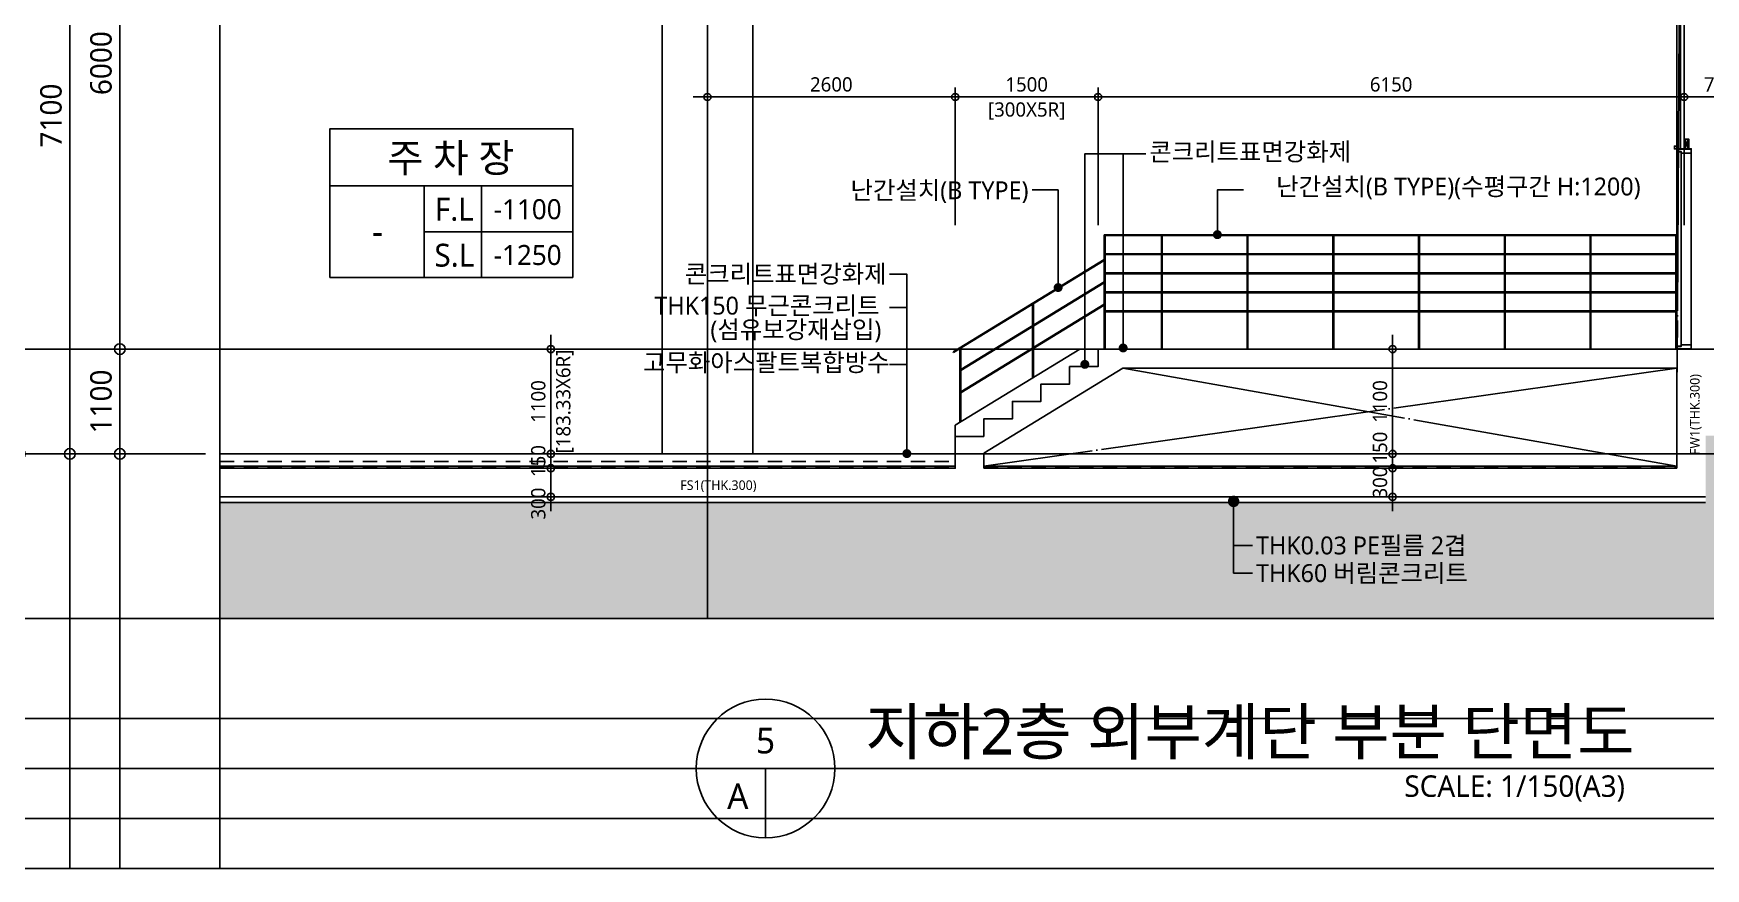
# Model space of a CAD drawing. Header units: millimetres. Extents: x -27408 to 60590, y 623 to 42257.
# Drawn here: x 30487 to 48036, y 825 to 9586 of the extents above; entities that cross this region are included whole.
import ezdxf
from ezdxf.enums import TextEntityAlignment as Align

# ---------------------------------------------------------------- set-up
doc = ezdxf.new("R2010")
doc.units = ezdxf.units.MM
doc.header["$LTSCALE"] = 100
doc.header["$MEASUREMENT"] = 0
doc.header["$PDSIZE"] = -10
for name, pattern in [('-HID', [2.5, 1.5, -1]), ('CEN', [62, 60, -1, 0, -1]), ('HID', [2.5, 1.5, -1])]:
    doc.linetypes.add(name, pattern=pattern)
doc.layers.get('0').update_dxf_attribs({"linetype": 'CONTINUOUS'})
doc.layers.get('Defpoints').update_dxf_attribs({"color": 171, "linetype": 'CONTINUOUS'})
for name, color, linetype in [('CEN', 1, 'CEN'), ('CEN(ST)', 1, 'CEN'), ('CON', 2, 'CONTINUOUS'), ('DOOR', 4, 'CONTINUOUS'), ('ELE-6', 8, 'CONTINUOUS'), ('FIN', 8, 'CONTINUOUS'), ('FIN(패널-T75 글라스울)', 6, 'CONTINUOUS'), ('HAN', 9, 'CONTINUOUS'), ('HAT 254', 254, 'CONTINUOUS'), ('HAT-252', 252, 'CONTINUOUS'), ('INS', 251, 'BATTING'), ('LED', 7, 'CONTINUOUS'), ('NDIM', 7, 'CONTINUOUS'), ('SYM', 7, 'CONTINUOUS'), ('TEXT', 3, 'CONTINUOUS'), ('TEXT(노트)', 7, 'CONTINUOUS'), ('TEXT(실명)', 3, 'CONTINUOUS'), ('TEXT-기입', 6, 'CONTINUOUS'), ('TITLE', 7, 'CONTINUOUS'), ('wire-meshes', 1, 'CONTINUOUS'), ('스틸', 8, 'CONTINUOUS')]:
    doc.layers.add(name, color=color, linetype=linetype)
doc.layers.add('NUMBER', color=171, linetype='CONTINUOUS', plot=False)
doc.styles.add('CGS', font='cgse', dxfattribs={"bigfont": 'cgs'})
doc.styles.add('나눔바른고딕', font='NanumBarunGothic.ttf')
doc.linetypes.add('BATTING', pattern='A,0.0001,-0.1,[134,ltypeshp.shx,S=0.1,R=0,X=-0.1,Y=0],-0.2,[134,ltypeshp.shx,S=0.1,R=180,X=0.1,Y=0],-0.1', length=0.4001)
doc.dimstyles.new('NDIM 1200', dxfattribs={"dimscale": 75, "dimtxt": 3, "dimasz": 1, "dimexe": 2, "dimexo": 2, "dimgap": 1, "dimtad": 1, "dimdec": 0, "dimdsep": 46, "dimtxsty": 'CGS', "dimblk": 'DOT0', "dimcen": 1, "dimdle": 8, "dimclrd": 256, "dimclre": 256, "dimclrt": 256, "dimadec": 0, "dimazin": 0, "dimtfac": 1, "dimtdec": 0, "dimtix": 1, "dimtmove": 2, "dimatfit": 3, "dimldrblk": 'DOT0', "dimfxl": 1, "dimtolj": 1, "dimtzin": 0, "dimlwd": -1, "dimlwe": -1, "dimarcsym": 0})

# ---------------------------------------------------------------- blocks, each defined once
blk = doc.blocks.new('DOT0')
blk.add_line((-3, 0), (3, 0))
at = {"color": 6}
blk.add_circle((0, 0), 0.75, dxfattribs=at)
blk = doc.blocks.new('*D295')
at = {"layer": 'Defpoints', "color": 0, "ltscale": 0.4, "transparency": 16777216}
for p in [(41661, 8920), (40161, 7475), (41661, 7475)]:
    blk.add_point(p, dxfattribs=at)
at = {"layer": 'NDIM', "ltscale": 0.4, "transparency": 16777216}
for p, q in [((40161, 7575), (40161, 9020)), ((41661, 7575), (41661, 9020)), ((40211, 8920), (41611, 8920))]:
    blk.add_line(p, q, dxfattribs=at)
at = {"layer": 'NDIM', "ltscale": 0.4, "transparency": 16777216, "xscale": 50, "yscale": 50, "zscale": 50, "rotation": 180}
blk.add_blockref('DOT0', (40161, 8920), dxfattribs=at)
at = {"layer": 'NDIM', "ltscale": 0.4, "transparency": 16777216, "xscale": 50, "yscale": 50, "zscale": 50}
blk.add_blockref('DOT0', (41661, 8920), dxfattribs=at)
at = {"layer": 'NDIM', "ltscale": 0.4, "transparency": 16777216, "char_height": 150, "attachment_point": 5, "style": '나눔바른고딕'}
for s, insert in [('\\A1;1500', (40911, 9051)), ('\\A1;[300X5R]', (40911, 8772))]:
    blk.add_mtext(s, dxfattribs=dict(at, insert=insert))
blk = doc.blocks.new('*D296')
at = {"layer": 'Defpoints', "color": 0, "ltscale": 0.4, "transparency": 16777216}
for p in [(47811, 8920), (41661, 7475), (47811, 7475)]:
    blk.add_point(p, dxfattribs=at)
at = {"layer": 'NDIM', "ltscale": 0.4, "transparency": 16777216}
for p, q in [((41661, 7575), (41661, 9020)), ((47811, 7575), (47811, 9020)), ((41711, 8920), (47761, 8920))]:
    blk.add_line(p, q, dxfattribs=at)
at = {"layer": 'NDIM', "ltscale": 0.4, "transparency": 16777216, "xscale": 50, "yscale": 50, "zscale": 50, "rotation": 180}
blk.add_blockref('DOT0', (41661, 8920), dxfattribs=at)
at = {"layer": 'NDIM', "ltscale": 0.4, "transparency": 16777216, "xscale": 50, "yscale": 50, "zscale": 50}
blk.add_blockref('DOT0', (47811, 8920), dxfattribs=at)
at = {"layer": 'NDIM', "ltscale": 0.4, "transparency": 16777216, "insert": (44736, 9051), "char_height": 150, "attachment_point": 5, "style": '나눔바른고딕'}
blk.add_mtext('\\A1;6150', dxfattribs=at)
blk = doc.blocks.new('*D297')
at = {"layer": 'Defpoints', "color": 0, "ltscale": 0.4, "transparency": 16777216}
for p in [(40161, 8920), (37561, 7475), (40161, 7475)]:
    blk.add_point(p, dxfattribs=at)
at = {"layer": 'NDIM', "ltscale": 0.4, "transparency": 16777216}
for p, q in [((37561, 7575), (37561, 9020)), ((40161, 7575), (40161, 9020)), ((37611, 8920), (40111, 8920))]:
    blk.add_line(p, q, dxfattribs=at)
at = {"layer": 'NDIM', "ltscale": 0.4, "transparency": 16777216, "xscale": 50, "yscale": 50, "zscale": 50, "rotation": 180}
blk.add_blockref('DOT0', (37561, 8920), dxfattribs=at)
at = {"layer": 'NDIM', "ltscale": 0.4, "transparency": 16777216, "xscale": 50, "yscale": 50, "zscale": 50}
blk.add_blockref('DOT0', (40161, 8920), dxfattribs=at)
at = {"layer": 'NDIM', "ltscale": 0.4, "transparency": 16777216, "insert": (38861, 9051), "char_height": 150, "attachment_point": 5, "style": '나눔바른고딕'}
blk.add_mtext('\\A1;2600', dxfattribs=at)
blk = doc.blocks.new('*D298')
at = {"layer": 'Defpoints', "color": 0, "ltscale": 0.4, "transparency": 16777216}
for p in [(35917, 6275), (36686, 6275), (36686, 5175)]:
    blk.add_point(p, dxfattribs=at)
at = {"layer": 'NDIM', "ltscale": 0.4, "transparency": 16777216}
for p, q in [((35917, 6325), (35917, 6375)), ((36586, 6275), (35817, 6275)), ((35917, 5175), (35917, 6275)), ((36586, 5175), (35817, 5175)), ((35917, 5125), (35917, 5075))]:
    blk.add_line(p, q, dxfattribs=at)
at = {"layer": 'NDIM', "ltscale": 0.4, "transparency": 16777216, "xscale": 50, "yscale": 50, "zscale": 50}
for p, rotation in [((35917, 6275), 270), ((35917, 5175), 90)]:
    blk.add_blockref('DOT0', p, dxfattribs=dict(at, rotation=rotation))
at = {"layer": 'NDIM', "ltscale": 0.4, "transparency": 16777216, "char_height": 150, "attachment_point": 5, "rotation": 90, "style": '나눔바른고딕'}
for s, insert in [('\\A1;[183.33X6R]', (36064, 5725)), ('\\A1;1100', (35786, 5725))]:
    blk.add_mtext(s, dxfattribs=dict(at, insert=insert))
blk = doc.blocks.new('*D299')
at = {"layer": 'Defpoints', "color": 0, "ltscale": 0.4, "transparency": 16777216}
for p in [(35917, 5175), (36686, 5175), (36686, 5025)]:
    blk.add_point(p, dxfattribs=at)
at = {"layer": 'NDIM', "ltscale": 0.4, "transparency": 16777216}
for p, q in [((35917, 5225), (35917, 5275)), ((36586, 5175), (35817, 5175)), ((35917, 5025), (35917, 5175)), ((36586, 5025), (35817, 5025)), ((35917, 4975), (35917, 4925))]:
    blk.add_line(p, q, dxfattribs=at)
at = {"layer": 'NDIM', "ltscale": 0.4, "transparency": 16777216, "xscale": 50, "yscale": 50, "zscale": 50}
for p, rotation in [((35917, 5175), 270), ((35917, 5025), 90)]:
    blk.add_blockref('DOT0', p, dxfattribs=dict(at, rotation=rotation))
at = {"layer": 'NDIM', "ltscale": 0.4, "transparency": 16777216, "insert": (35786, 5100), "char_height": 150, "attachment_point": 5, "rotation": 90, "style": '나눔바른고딕'}
blk.add_mtext('\\A1;150', dxfattribs=at)
blk = doc.blocks.new('*D300')
at = {"layer": 'Defpoints', "color": 0, "ltscale": 0.4, "transparency": 16777216}
for p in [(31394, 6275), (32444, 6275), (32444, 5175)]:
    blk.add_point(p, dxfattribs=at)
at = {"layer": 'NDIM', "ltscale": 0.4, "transparency": 16777216}
for p, q in [((32294, 6275), (31244, 6275)), ((31394, 5250), (31394, 6200)), ((32294, 5175), (31244, 5175))]:
    blk.add_line(p, q, dxfattribs=at)
at = {"layer": 'NDIM', "ltscale": 0.4, "transparency": 16777216, "xscale": 75, "yscale": 75, "zscale": 75}
for p, rotation in [((31394, 6275), 90), ((31394, 5175), 270)]:
    blk.add_blockref('DOT0', p, dxfattribs=dict(at, rotation=rotation))
at = {"layer": 'NDIM', "ltscale": 0.4, "transparency": 16777216, "insert": (31197, 5725), "char_height": 225, "attachment_point": 5, "rotation": 90, "style": '나눔바른고딕'}
blk.add_mtext('\\A1;1100', dxfattribs=at)
blk = doc.blocks.new('*D301')
at = {"layer": 'Defpoints', "color": 0, "ltscale": 0.4, "transparency": 16777216}
for p in [(44751, 5175), (45078, 5175), (45078, 5025)]:
    blk.add_point(p, dxfattribs=at)
at = {"layer": 'NDIM', "ltscale": 0.4, "transparency": 16777216}
for p, q in [((44751, 5225), (44751, 5275)), ((44978, 5175), (44651, 5175)), ((44751, 5025), (44751, 5175)), ((44978, 5025), (44651, 5025)), ((44751, 4975), (44751, 4925))]:
    blk.add_line(p, q, dxfattribs=at)
at = {"layer": 'NDIM', "ltscale": 0.4, "transparency": 16777216, "xscale": 50, "yscale": 50, "zscale": 50}
for p, rotation in [((44751, 5175), 270), ((44751, 5025), 90)]:
    blk.add_blockref('DOT0', p, dxfattribs=dict(at, rotation=rotation))
at = {"layer": 'NDIM', "ltscale": 0.4, "transparency": 16777216, "insert": (44620, 5241), "char_height": 150, "attachment_point": 5, "rotation": 90, "style": '나눔바른고딕'}
blk.add_mtext('\\A1;150', dxfattribs=at)
blk = doc.blocks.new('*D302')
at = {"layer": 'Defpoints', "color": 0, "ltscale": 0.4, "transparency": 16777216}
for p in [(44751, 5025), (45078, 5025), (45078, 4725)]:
    blk.add_point(p, dxfattribs=at)
at = {"layer": 'NDIM', "ltscale": 0.4, "transparency": 16777216}
for p, q in [((44751, 5075), (44751, 5125)), ((44978, 5025), (44651, 5025)), ((44751, 4725), (44751, 5025)), ((44978, 4725), (44651, 4725)), ((44751, 4675), (44751, 4625))]:
    blk.add_line(p, q, dxfattribs=at)
at = {"layer": 'NDIM', "ltscale": 0.4, "transparency": 16777216, "xscale": 50, "yscale": 50, "zscale": 50}
for p, rotation in [((44751, 5025), 270), ((44751, 4725), 90)]:
    blk.add_blockref('DOT0', p, dxfattribs=dict(at, rotation=rotation))
at = {"layer": 'NDIM', "ltscale": 0.4, "transparency": 16777216, "insert": (44620, 4875), "char_height": 150, "attachment_point": 5, "rotation": 90, "style": '나눔바른고딕'}
blk.add_mtext('\\A1;300', dxfattribs=at)
blk = doc.blocks.new('*D303')
at = {"layer": 'Defpoints', "color": 0, "ltscale": 0.4, "transparency": 16777216}
for p in [(44751, 6275), (45078, 6275), (45078, 5175)]:
    blk.add_point(p, dxfattribs=at)
at = {"layer": 'NDIM', "ltscale": 0.4, "transparency": 16777216}
for p, q in [((44978, 6275), (44651, 6275)), ((44751, 5225), (44751, 6225)), ((44978, 5175), (44651, 5175))]:
    blk.add_line(p, q, dxfattribs=at)
at = {"layer": 'NDIM', "ltscale": 0.4, "transparency": 16777216, "xscale": 50, "yscale": 50, "zscale": 50}
for p, rotation in [((44751, 6275), 90), ((44751, 5175), 270)]:
    blk.add_blockref('DOT0', p, dxfattribs=dict(at, rotation=rotation))
at = {"layer": 'NDIM', "ltscale": 0.4, "transparency": 16777216, "insert": (44620, 5725), "char_height": 150, "attachment_point": 5, "rotation": 90, "style": '나눔바른고딕'}
blk.add_mtext('\\A1;1100', dxfattribs=at)
blk = doc.blocks.new('*D306')
at = {"layer": 'Defpoints', "color": 0, "ltscale": 0.4, "transparency": 16777216}
for p in [(36686, 5025), (35917, 4725), (36686, 4725)]:
    blk.add_point(p, dxfattribs=at)
at = {"layer": 'NDIM', "ltscale": 0.4, "transparency": 16777216}
for p, q in [((36586, 5025), (35817, 5025)), ((35917, 4975), (35917, 4775)), ((36586, 4725), (35817, 4725))]:
    blk.add_line(p, q, dxfattribs=at)
at = {"layer": 'NDIM', "ltscale": 0.4, "transparency": 16777216, "xscale": 50, "yscale": 50, "zscale": 50}
for p, rotation in [((35917, 5025), 90), ((35917, 4725), 270)]:
    blk.add_blockref('DOT0', p, dxfattribs=dict(at, rotation=rotation))
at = {"layer": 'NDIM', "ltscale": 0.4, "transparency": 16777216, "insert": (35786, 4654), "char_height": 150, "attachment_point": 5, "rotation": 90, "style": '나눔바른고딕'}
blk.add_mtext('\\A1;300', dxfattribs=at)
blk = doc.blocks.new('A$C46BA2E0B')
at = {"layer": 'DOOR'}
for p, q in [((0, 45), (0, 2055)), ((106, 2055), (106, 45)), ((150, 2070), (150, 30))]:
    blk.add_line(p, q, dxfattribs=at)
for points in [[(0, 2100), (16.5, 2100), (16.5, 2098.4), (1.6, 2098.4), (1.6, 2056.6), (104.4, 2056.6), (104.4, 2071.6), (148.4, 2071.6), (148.4, 2098.4), (133.5, 2098.4), (133.5, 2100), (150, 2100), (150, 2070), (106, 2070), (106, 2055), (0, 2055)], [(140.45, 2098.4), (140.45, 2096.8), (9.55, 2096.8), (9.55, 2098.4)], [(0, 0), (16.5, 0), (16.5, 1.6), (1.6, 1.6), (1.6, 43.4), (104.4, 43.4), (104.4, 28.4), (148.4, 28.4), (148.4, 1.6), (133.5, 1.6), (133.5, 0), (150, 0), (150, 30), (106, 30), (106, 45), (0, 45)], [(140.45, 1.6), (140.45, 3.2), (9.55, 3.2), (9.55, 1.6)]]:
    blk.add_lwpolyline(points, close=True, dxfattribs=at)
blk = doc.blocks.new('*D288')
at = {"layer": 'Defpoints', "color": 0, "ltscale": 0.4, "transparency": 16777216}
for p in [(30344, 17775), (32444, 17775), (32444, 5175)]:
    blk.add_point(p, dxfattribs=at)
at = {"layer": 'NDIM', "ltscale": 0.4, "transparency": 16777216}
for p, q in [((32294, 17775), (30194, 17775)), ((30344, 5250), (30344, 17700)), ((32294, 5175), (30194, 5175))]:
    blk.add_line(p, q, dxfattribs=at)
at = {"layer": 'NDIM', "ltscale": 0.4, "transparency": 16777216, "xscale": 75, "yscale": 75, "zscale": 75}
for p, rotation in [((30344, 17775), 90), ((30344, 5175), 270)]:
    blk.add_blockref('DOT0', p, dxfattribs=dict(at, rotation=rotation))
at = {"layer": 'NDIM', "ltscale": 0.4, "transparency": 16777216, "insert": (30147, 11475), "char_height": 225, "attachment_point": 5, "rotation": 90, "style": '나눔바른고딕'}
blk.add_mtext('\\A1;12600', dxfattribs=at)
blk = doc.blocks.new('*D289')
at = {"layer": 'Defpoints', "color": 0, "ltscale": 0.4, "transparency": 16777216}
for p in [(30869, 12275), (32444, 12275), (32444, 5175)]:
    blk.add_point(p, dxfattribs=at)
at = {"layer": 'NDIM', "ltscale": 0.4, "transparency": 16777216}
for p, q in [((32294, 12275), (30719, 12275)), ((30869, 5250), (30869, 12200)), ((32294, 5175), (30719, 5175))]:
    blk.add_line(p, q, dxfattribs=at)
at = {"layer": 'NDIM', "ltscale": 0.4, "transparency": 16777216, "xscale": 75, "yscale": 75, "zscale": 75}
for p, rotation in [((30869, 12275), 90), ((30869, 5175), 270)]:
    blk.add_blockref('DOT0', p, dxfattribs=dict(at, rotation=rotation))
at = {"layer": 'NDIM', "ltscale": 0.4, "transparency": 16777216, "insert": (30672, 8725), "char_height": 225, "attachment_point": 5, "rotation": 90, "style": '나눔바른고딕'}
blk.add_mtext('\\A1;7100', dxfattribs=at)
blk = doc.blocks.new('*D291')
at = {"layer": 'Defpoints', "color": 0, "ltscale": 0.4, "transparency": 16777216}
for p in [(31394, 12275), (32444, 12275), (32444, 6275)]:
    blk.add_point(p, dxfattribs=at)
at = {"layer": 'NDIM', "ltscale": 0.4, "transparency": 16777216}
for p, q in [((32294, 12275), (31244, 12275)), ((31394, 6350), (31394, 12200)), ((32294, 6275), (31244, 6275))]:
    blk.add_line(p, q, dxfattribs=at)
at = {"layer": 'NDIM', "ltscale": 0.4, "transparency": 16777216, "xscale": 75, "yscale": 75, "zscale": 75}
for p, rotation in [((31394, 12275), 90), ((31394, 6275), 270)]:
    blk.add_blockref('DOT0', p, dxfattribs=dict(at, rotation=rotation))
at = {"layer": 'NDIM', "ltscale": 0.4, "transparency": 16777216, "insert": (31197, 9275), "char_height": 225, "attachment_point": 5, "rotation": 90, "style": '나눔바른고딕'}
blk.add_mtext('\\A1;6000', dxfattribs=at)
blk = doc.blocks.new('*D307')
at = {"layer": 'Defpoints', "color": 0, "ltscale": 0.4, "transparency": 16777216}
for p in [(48561, 8920), (47811, 7475), (48561, 7475)]:
    blk.add_point(p, dxfattribs=at)
at = {"layer": 'NDIM', "ltscale": 0.4, "transparency": 16777216}
for p, q in [((47811, 7575), (47811, 9020)), ((48561, 7575), (48561, 9020)), ((47861, 8920), (48511, 8920))]:
    blk.add_line(p, q, dxfattribs=at)
at = {"layer": 'NDIM', "ltscale": 0.4, "transparency": 16777216, "xscale": 50, "yscale": 50, "zscale": 50, "rotation": 180}
blk.add_blockref('DOT0', (47811, 8920), dxfattribs=at)
at = {"layer": 'NDIM', "ltscale": 0.4, "transparency": 16777216, "xscale": 50, "yscale": 50, "zscale": 50}
blk.add_blockref('DOT0', (48561, 8920), dxfattribs=at)
at = {"layer": 'NDIM', "ltscale": 0.4, "transparency": 16777216, "insert": (48186, 9051), "char_height": 150, "attachment_point": 5, "style": '나눔바른고딕'}
blk.add_mtext('\\A1;750', dxfattribs=at)
blk = doc.blocks.new('A$C51E23882')
at = {"layer": 'TITLE'}
blk.add_lwpolyline([(8500, 0), (0, 0), (0, 5200), (8500, 5200)], close=True, dxfattribs=at)
for points in [[(8500, 3200), (0, 3200)], [(3300, 3200), (3300, 0)], [(5300, 3200), (5300, 0)], [(3300, 1600), (8500, 1600)]]:
    blk.add_lwpolyline(points, dxfattribs=at)
at = {"layer": 'TITLE', "style": '나눔바른고딕'}
for s, p in [('F.L', (4352, 2378)), ('S.L', (4352, 778))]:
    blk.add_text(s, height=800, dxfattribs=at).set_placement(p, align=Align.MIDDLE)

msp = doc.modelspace()

# ---------------------------------------------------------------- hatches: boundary and pattern name
at = {"layer": 'HAT 254', "ltscale": 10000}
h = msp.add_hatch(color=256, dxfattribs=at)
h.dxf.hatch_style = 1
h.paths.add_polyline_path([(51600, 3450), (51600, 5365), (48036, 5365), (48036, 4665), (32444.1, 4665), (32444.1, 3450)])

# ---------------------------------------------------------------- linework, layer by layer
at = {"color": 1, "linetype": 'ByBlock'}
for p, q in [((47858.7, 8474.7), (47813.3, 8379.3)), ((47858.7, 8379.3), (47813.3, 8474.7))]:
    msp.add_line(p, q, dxfattribs=at)
for p, q in [((39653.6, 6711.8), (39472.3, 6711.8)), ((39653.6, 6113.6), (39472.3, 6113.6))]:
    msp.add_line(p, q)
at = {"layer": 'CEN'}
for p, q in [((41724.5, 7475), (47733.5, 7475)), ((41724.5, 7475), (41724.5, 6275)), ((41733.5, 7475), (41733.5, 6275)), ((41733.5, 7466), (47733.5, 7466)), ((42324.5, 7466), (42324.5, 6275)), ((42333.5, 7466), (42333.5, 6275)), ((43224.5, 7466), (43224.5, 6275)), ((43233.5, 7466), (43233.5, 6275)), ((44124.5, 7466), (44124.5, 6275)), ((44133.5, 7466), (44133.5, 6275)), ((45024.5, 7466), (45024.5, 6275)), ((45033.5, 7466), (45033.5, 6275)), ((45924.5, 7466), (45924.5, 6275)), ((45933.5, 7466), (45933.5, 6275)), ((46824.5, 7466), (46824.5, 6275)), ((46833.5, 7466), (46833.5, 6275)), ((47724.5, 7466), (47724.5, 6275)), ((47733.5, 7466), (47733.5, 6275)), ((40140.1, 6245.6), (41724.5, 7213.8)), ((40144.8, 6237.9), (41724.5, 7203.3)), ((41733.5, 7275), (47733.5, 7275)), ((41733.5, 7266), (47733.5, 7266)), ((41733.5, 7075), (47733.5, 7075)), ((41733.5, 7066), (47733.5, 7066)), ((40220, 6060), (41724.5, 6979.4)), ((40220, 6049.5), (41724.5, 6968.9)), ((41733.5, 6875), (47733.5, 6875)), ((41733.5, 6866), (47733.5, 6866)), ((40220, 5825.6), (41724.5, 6745)), ((40220, 5815.1), (41724.5, 6734.5)), ((40972.2, 5971.3), (40972.2, 6743.5)), ((40981.2, 5976.8), (40981.2, 6749)), ((41733.5, 6675), (47733.5, 6675)), ((41733.5, 6666), (47733.5, 6666)), ((40144.8, 6237.9), (40140.1, 6245.6)), ((40211, 5506.1), (40211, 6278.3)), ((40220, 5511.6), (40220, 6283.8))]:
    msp.add_line(p, q, dxfattribs=at)
at = {"layer": 'CEN(ST)', "ltscale": 10000}
for p, q in [((37561, 18975), (37561, 3450)), ((32444.1, 6275), (51600, 6275)), ((47554, 6275), (51600, 6275)), ((32444.1, 5175), (51600, 5175))]:
    msp.add_line(p, q, dxfattribs=at)
at = {"layer": 'CEN(ST)', "ltscale": 0.5}
for p, q in [((47811, 18975), (47736, 5847.8)), ((47736, 6075), (40461, 5045)), ((41921.4, 6075), (47736, 5045))]:
    msp.add_line(p, q, dxfattribs=at)
at = {"layer": 'CON', "ltscale": 1000}
for p, q in [((40461, 5182.5), (41921.4, 6075)), ((41921.4, 6075), (47736, 6075))]:
    msp.add_line(p, q, dxfattribs=at)
at = {"layer": 'CON', "ltscale": 10000}
for p, q in [((47736, 6075), (47736, 5025)), ((40461, 5182.5), (40461, 5025)), ((32444.1, 5025), (40161, 5025)), ((40461, 5025), (47736, 5025)), ((32444.1, 4725), (48036, 4725))]:
    msp.add_line(p, q, dxfattribs=at)
at = {"layer": 'CON', "ltscale": 1000}
msp.add_lwpolyline([(32444.1, 5025), (40161, 5025), (40161, 5175), (40161, 5358.3), (40461, 5358.3), (40461, 5541.7), (40761, 5541.7), (40761, 5725), (41061, 5725), (41061, 5908.3), (41361, 5908.3), (41361, 6091.7), (41661, 6091.7), (41661, 6275), (48036, 6275)], dxfattribs=at)
at = {"layer": 'Defpoints', "ltscale": 10000}
for p, q in [((30869.1, 21600), (30869.1, 825)), ((31394.1, 21600), (31394.1, 825)), ((32444.1, 21600), (32444.1, 825)), ((1500, 6275), (54750, 6275))]:
    msp.add_line(p, q, dxfattribs=at)
for points in [[(54750, 21600), (1500, 21600), (1500, 825), (54750, 825)], [(54225, 21600), (2025, 21600), (2025, 825), (54225, 825)], [(53700, 21075), (2550, 21075), (2550, 1350), (53700, 1350)], [(53175, 20550), (3075, 20550), (3075, 1875), (53175, 1875)], [(52650, 20025), (3600, 20025), (3600, 2400), (52650, 2400)], [(51600, 18975), (4650, 18975), (4650, 3450), (51600, 3450)]]:
    msp.add_lwpolyline(points, close=True, dxfattribs=at)
at = {"layer": 'ELE-6', "ltscale": 10000}
msp.add_lwpolyline([(38036, 12045), (38036, 5175), (37086, 5175), (37086, 12045)], dxfattribs=at)
at = {"layer": 'FIN', "ltscale": 10000}
for p, q in [((32444.1, 5175), (40161, 5175)), ((32444.1, 5045), (40161, 5045)), ((40461, 5045), (47736, 5045))]:
    msp.add_line(p, q, dxfattribs=at)
at = {"layer": 'FIN(패널-T75 글라스울)', "ltscale": 0.1}
for p, q in [((41469.2, 6275), (40161, 5475.5)), ((41661, 6275), (41469.2, 6275)), ((40161, 5358.3), (40161, 5475.5))]:
    msp.add_line(p, q, dxfattribs=at)
at = {"layer": 'FIN(패널-T75 글라스울)'}
for points in [[(47736, 12043), (47736, 8377), (47811, 8377), (47811, 12043)], [(47734, 8435), (47734, 8405), (47709, 8405), (47709, 8375), (47886, 8375), (47886, 8377), (47711, 8377), (47711, 8403), (47736, 8403), (47736, 8435)]]:
    msp.add_lwpolyline(points, close=True, dxfattribs=at)
at = {"layer": 'HAN', "ltscale": 10000}
msp.add_line((32444.1, 4665), (48036, 4665), dxfattribs=at)
at = {"layer": 'HAT-252', "linetype": '-HID'}
for p, q in [((32444.1, 5035), (40161, 5035)), ((40461, 5035), (47736, 5035))]:
    msp.add_line(p, q, dxfattribs=at)
at = {"layer": 'INS', "ltscale": 0.9}
msp.add_lwpolyline([(47773.5, 8377), (47773.5, 12043)], dxfattribs=at)
at = {"layer": 'LED'}
for points in [[(41521.6, 6114.4), (41521.6, 8324.9), (41952.8, 8324.9)], [(41923.5, 6286.6), (41923.5, 8324.9), (42160.3, 8324.9)], [(41241.4, 6920.4), (41241.4, 7945), (40967.9, 7945)], [(42912.7, 7475.2), (42912.7, 7945), (43186.1, 7945)], [(39653.6, 5178.4), (39653.6, 7060.2), (39472.3, 7060.2)]]:
    msp.add_lwpolyline(points, dxfattribs=at)
at = {"layer": 'LED', "const_width": 46.9}
for points in [[(42912.7, 7451.7, 1), (42912.7, 7498.6, 1)], [(41241.4, 6897, -1), (41241.4, 6943.9, -1)], [(41923.5, 6263.1, 1), (41923.5, 6310, 1)], [(41521.6, 6091, 1), (41521.6, 6137.9, 1)], [(39653.6, 5155, -1), (39653.6, 5201.8, -1)]]:
    msp.add_lwpolyline(points, format="xyb", close=True, dxfattribs=at)
at = {"layer": 'NDIM', "ltscale": 10000}
msp.add_line((43282.7, 4214.9), (43082.7, 4214.9), dxfattribs=at)
at = {"layer": 'SYM'}
for p, q in [((37443.2, 1875), (47639.4, 1875)), ((38170.5, 1875), (38170.5, 1147.7))]:
    msp.add_line(p, q, dxfattribs=at)
at = {"layer": 'SYM', "ltscale": 10000}
msp.add_lwpolyline([(32444.1, 18975), (32444.1, 11169), (32526.6, 11189.3), (32361.6, 11067.8), (32444.1, 11088), (32444.1, 3450)], dxfattribs=at)
at = {"layer": 'SYM'}
msp.add_circle((38170.5, 1875), 727.3, dxfattribs=at)
at = {"layer": 'wire-meshes', "linetype": 'HID'}
msp.add_line((32444.1, 5095), (40161, 5095), dxfattribs=at)
at = {"layer": '스틸', "color": 6, "linetype": 'ByBlock'}
for points in [[(47861, 8377), (47861, 8477), (47811, 8477), (47811, 8377)], [(47858.7, 8379.3), (47858.7, 8474.7), (47813.3, 8474.7), (47813.3, 8379.3)]]:
    msp.add_lwpolyline(points, close=True, dxfattribs=at)

# ---------------------------------------------------------------- block references
at = {"xscale": 0.3, "yscale": 0.3, "zscale": 0.3}
msp.add_blockref('A$C51E23882', (33598.8, 7026), dxfattribs=at)
at = {"ltscale": 10000, "xscale": -1}
msp.add_blockref('A$C46BA2E0B', (47886, 6275), dxfattribs=at)

# ---------------------------------------------------------------- texts
at = {"layer": 'NUMBER', "style": '나눔바른고딕'}
msp.add_text('FW1(THK.300)', height=100, rotation=90, dxfattribs=at).set_placement((47923.3, 6013), align=Align.MIDDLE_RIGHT)
msp.add_text('FS1(THK.300)', height=100, dxfattribs=at).set_placement((38075.5, 4847.3), align=Align.MIDDLE_RIGHT)
at = {"layer": 'TEXT', "style": '나눔바른고딕'}
msp.add_text('지하2층 외부계단 부분 단면도', height=480, dxfattribs=at).set_placement((47291.3, 2260.5), align=Align.MIDDLE_RIGHT)
for s, p in [('5', (38170.5, 2165.9)), ('A', (37879.6, 1584.1))]:
    msp.add_text(s, height=270, dxfattribs=at).set_placement(p, align=Align.MIDDLE)
msp.add_text('SCALE: 1/150(A3)', height=225, dxfattribs=at).set_placement((47190.2, 1802.3), align=Align.TOP_RIGHT)
at = {"layer": 'TEXT(노트)', "style": '나눔바른고딕'}
for s, p in [('콘크리트표면강화제', (42197.8, 8345.7)), ('콘크리트표면강화제', (37323.3, 7063.1)), ('THK150 무근콘크리트', (37004.4, 6730.6)), ('(섬유보강재삽입)', (37592, 6480)), ('고무화아스팔트복합방수', (36884.7, 6134.4)), ('THK0.03 PE필름 2겹', (43318.7, 4214.9)), ('THK60 버림콘크리트', (43318.7, 3924.4))]:
    msp.add_text(s, height=187.5, dxfattribs=at).set_placement(p, align=Align.MIDDLE_LEFT)
for s, p in [('난간설치(B TYPE)(수평구간 H:1200)', (47354.1, 7980.4)), ('난간설치(B TYPE)', (40930.3, 7941.2))]:
    msp.add_text(s, height=187.5, dxfattribs=at).set_placement(p, align=Align.MIDDLE_RIGHT)
at = {"layer": 'TEXT(실명)', "style": '나눔바른고딕'}
msp.add_text('주 차 장', height=300, dxfattribs=at).set_placement((34868.1, 8284.2), align=Align.MIDDLE)
at = {"layer": 'TEXT-기입', "style": '나눔바른고딕'}
for s, height, p in [('-1100', 210, (35673.7, 7742.3)), ('-', 270, (34098.1, 7510)), ('-1250', 210, (35673.7, 7262.3))]:
    msp.add_text(s, height=height, dxfattribs=at).set_placement(p, align=Align.MIDDLE)

# ---------------------------------------------------------------- dimensions: what is measured, and where the dimension line sits
at = {"layer": 'NDIM', "ltscale": 0.4}
for base, p1, p2, override, picture, middle in [((30344.1, 17775), (32444.1, 5175), (32444.1, 17775), {"dimtxsty": '나눔바른고딕'}, '*D288', (30146.7, 11475)), ((30869.1, 12275), (32444.1, 5175), (32444.1, 12275), {"dimtxsty": '나눔바른고딕'}, '*D289', (30671.9, 8725)), ((31394.1, 12275), (32444.1, 6275), (32444.1, 12275), {"dimtxsty": '나눔바른고딕'}, '*D291', (31196.7, 9275)), ((31394.1, 6275), (32444.1, 5175), (32444.1, 6275), {"dimtxsty": '나눔바른고딕'}, '*D300', (31196.9, 5725)), ((44751.1, 6275), (45078.4, 5175), (45078.4, 6275), {"dimscale": 50, "dimtxsty": '나눔바른고딕'}, '*D303', (44619.6, 5725)), ((35917.3, 5175), (36686.5, 5025), (36686.5, 5175), {"dimscale": 50, "dimtxsty": '나눔바른고딕'}, '*D299', (35785.9, 5100)), ((44751.1, 5025), (45078.4, 4725), (45078.4, 5025), {"dimscale": 50, "dimtxsty": '나눔바른고딕'}, '*D302', (44619.5, 4875))]:
    dim = msp.add_linear_dim(base=base, p1=p1, p2=p2, angle=90, dimstyle='NDIM 1200', override=override, dxfattribs=at)
    dim.commit()
    dim.dimension.update_dxf_attribs({"geometry": picture, "text_midpoint": middle})
for base, p1, p2, picture, middle in [((40161, 8919.6), (37561, 7475), (40161, 7475), '*D297', (38861, 9051.1)), ((47811, 8919.6), (41661, 7475), (47811, 7475), '*D296', (44736, 9051.1)), ((48561, 8919.6), (47811, 7475), (48561, 7475), '*D307', (48186, 9051))]:
    dim = msp.add_linear_dim(base=base, p1=p1, p2=p2, dimstyle='NDIM 1200', override={"dimscale": 50, "dimtxsty": '나눔바른고딕'}, dxfattribs=at)
    dim.commit()
    dim.dimension.update_dxf_attribs({"geometry": picture, "text_midpoint": middle})
dim = msp.add_linear_dim(base=(41661, 8919.6), p1=(40161, 7475), p2=(41661, 7475), text='<>\\X[300X5R]', dimstyle='NDIM 1200', override={"dimscale": 50, "dimtxsty": '나눔바른고딕'}, dxfattribs=at)
dim.commit()
dim.dimension.update_dxf_attribs({"geometry": '*D295', "text_midpoint": (40911, 8919.6)})
dim = msp.add_linear_dim(base=(35917.3, 6275), p1=(36686.5, 5175), p2=(36686.5, 6275), angle=90, text='<>\\X[183.33X6R]', dimstyle='NDIM 1200', override={"dimscale": 50, "dimtxsty": '나눔바른고딕'}, dxfattribs=at)
dim.commit()
dim.dimension.update_dxf_attribs({"geometry": '*D298', "text_midpoint": (35917.3, 5725)})
for base, p1, p2, angle, picture, middle in [((44751.1, 5175), (45078.4, 5025), (45078.4, 5175), 90, '*D301', (44619.6, 5241.2)), ((35917.3, 4725), (36686.5, 5025), (36686.5, 4725), 270, '*D306', (35785.8, 4654))]:
    dim = msp.add_linear_dim(base=base, p1=p1, p2=p2, angle=angle, dimstyle='NDIM 1200', override={"dimscale": 50, "dimtxsty": '나눔바른고딕'}, dxfattribs=at)
    dim.commit()
    dim.dimension.update_dxf_attribs({"geometry": picture, "text_midpoint": middle, "dimtype": 160})

# ---------------------------------------------------------------- leaders
at = {"layer": 'NDIM', "ltscale": 10000}
msp.add_leader([(43082.7, 4676.9), (43082.7, 3924.4), (43282.7, 3924.4)], dimstyle='NDIM 1200', override={"dimscale": 120, "dimasz": 1, "dimgap": 1, "dimtad": 0, "dimldrblk": 'Dot'}, dxfattribs=at)

doc.saveas('drawing.dxf')
